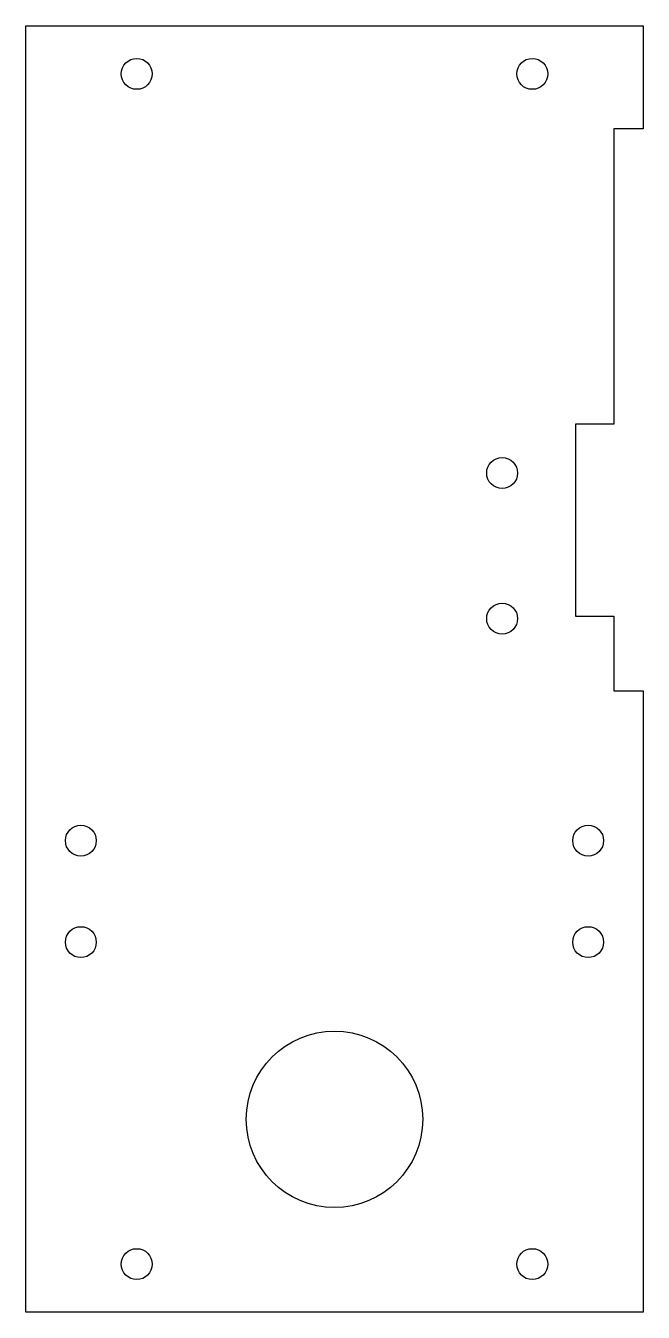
# Model space of a CAD drawing. Header units: millimetres. Extents: x 97 to 181, y -114 to 61.
import ezdxf

# ---------------------------------------------------------------- set-up
doc = ezdxf.new("R2010")
doc.units = ezdxf.units.MM
doc.layers.get('0').update_dxf_attribs({"linetype": 'CONTINUOUS'})

msp = doc.modelspace()

# ---------------------------------------------------------------- linework, layer by layer
msp.add_lwpolyline([(177.15, 6.45), (171.95, 6.45), (171.95, -19.65), (177.15, -19.65), (177.15, -29.82), (181.15, -29.82), (181.15, -114.35), (97.15, -114.35), (97.15, 60.65), (181.15, 60.65), (181.15, 46.63), (177.15, 46.63)], close=True)
for centre, radius in [((112.25, 54.1), 2.1), ((166.05, 54.1), 2.1), ((161.95, -0.2), 2.1), ((161.95, -20), 2.1), ((104.65, -50.2), 2.1), ((173.65, -50.2), 2.1), ((104.65, -64), 2.1), ((173.65, -64), 2.1), ((139.15, -88.1), 12), ((112.25, -107.8), 2.1), ((166.05, -107.8), 2.1)]:
    msp.add_circle(centre, radius)

doc.saveas('drawing.dxf')
